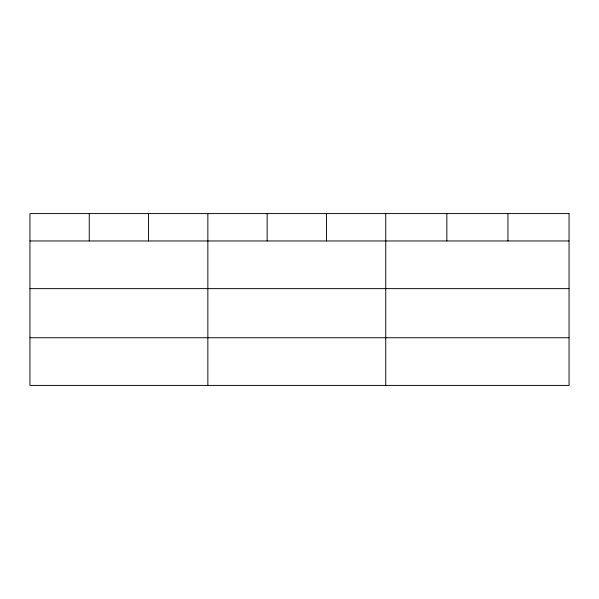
<?xml version="1.0" encoding="UTF-8"?>
<svg xmlns="http://www.w3.org/2000/svg" width="599" height="599" viewBox="0 0 599 599"><rect width="100%" height="100%" fill="white"/><g stroke="black" fill="none" stroke-linecap="round" stroke-linejoin="round"><path stroke-width="0.9" d="M29.95 240.963L569.05 240.963M29.95 288.636L569.05 288.636M29.95 337.746L569.05 337.746M507.952 213.588L507.952 240.963M446.854 213.588L446.854 240.963M385.756 213.588L385.756 385.412M326.455 213.588L326.455 240.963M267.154 213.588L267.154 240.963M207.853 213.588L207.853 385.412M148.552 213.588L148.552 240.963M89.251 213.588L89.251 240.963M569.05 213.588L29.95 213.588L29.95 385.412L569.05 385.412L569.05 213.588"/></g></svg>
